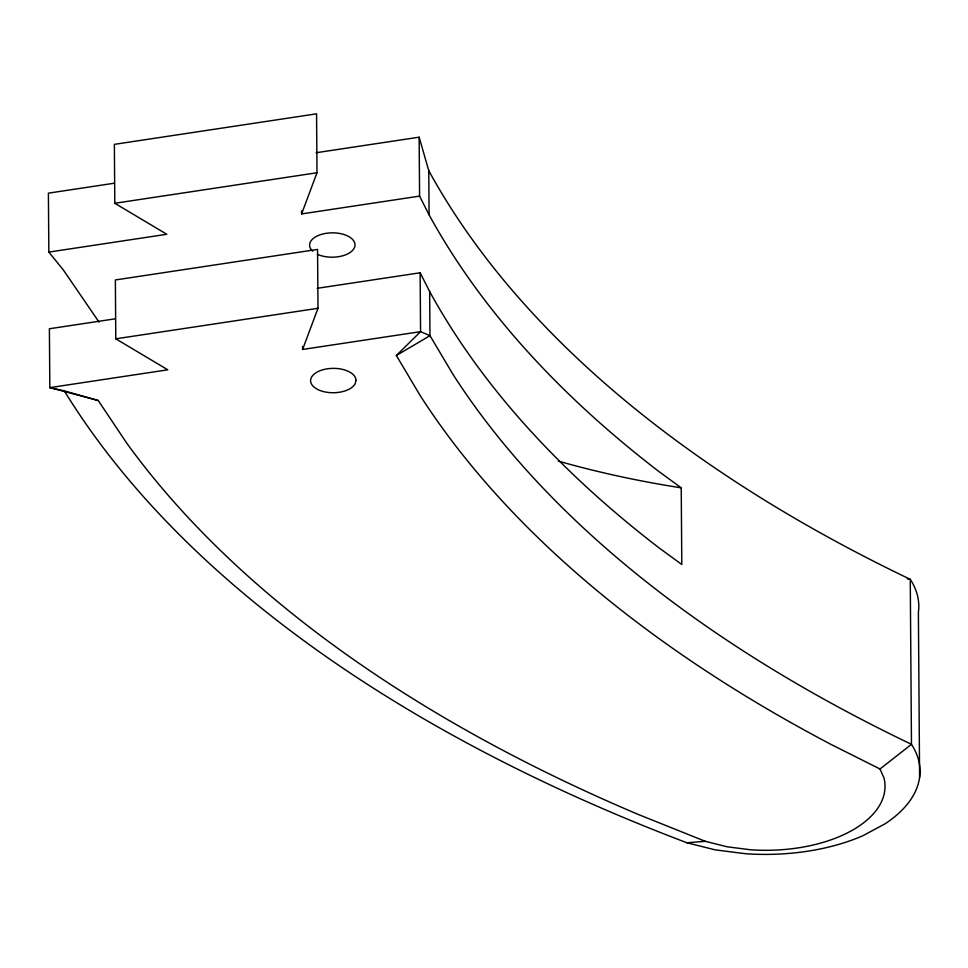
<?xml version="1.0" encoding="UTF-8"?>
<svg xmlns="http://www.w3.org/2000/svg" width="968" height="968" viewBox="0 0 968 968"><rect width="100%" height="100%" fill="white"/><g stroke="black" fill="none" stroke-linecap="round" stroke-linejoin="round"><path stroke-width="1.45" d="M317.093 288.331L420.136 272.782L429.659 291.537A1659.418 890.645 -0.4 0 0 659.293 548.057L681.799 564.501L681.23 487.836L658.736 471.392A1659.418 890.645 -0.4 0 1 429.09 214.872L419.58 196.117L301.605 213.928L316.996 172.752L316.56 113.825L114.369 144.353L114.805 203.28L166.798 234.28L48.836 252.091L48.4 193.164L114.103 183.242M420.136 272.782L420.572 331.649L396.348 355.498L420.209 395.609A1694.339 909.388 -0.4 0 0 831.5 744.67L880.021 769.003L884.002 777.994A118.132 63.404 -0.4 0 1 750.527 849.771L727.101 846.794L705.309 841.325L637.779 814.245A1657.567 889.652 -0.4 0 1 127.026 443.55L98.228 400.51L49.828 387.624L64.324 390.89A1692.512 908.408 -0.4 0 0 686.953 842.777L715.183 849.868L745.554 853.715A153.246 82.244 -0.4 0 0 863.033 835.65L885.236 823.707A153.246 82.244 -0.4 0 0 911.469 744.319A1659.418 890.645 -0.4 0 1 453.133 374.616L429.974 335.678L420.572 331.649L302.597 349.46L317.988 308.296L317.564 249.417L115.361 279.958L115.797 338.824L167.791 369.812L49.828 387.624L49.392 328.757L115.095 318.835M880.021 769.003L911.469 744.319L910.259 579.324A1659.418 890.645 -0.4 0 1 428.764 170.671L419.144 137.19L316.1 152.738M396.348 355.498L429.974 335.678L429.659 291.537M114.805 203.28L316.996 172.752M115.797 338.824L317.988 308.296M686.953 842.777L705.309 841.325M907.379 578.888L910.259 579.324A153.246 82.244 -0.4 0 1 918.39 612.405L919.6 777.401M64.324 390.89L98.228 400.51M48.836 252.091L63.428 270.084L99.051 322.102M428.764 170.671L429.09 214.872M419.144 137.19L419.58 196.117M301.58 210.903L301.605 213.928M302.573 346.447L302.597 349.46M312.676 251.244A22.7 12.185 -0.4 0 1 329.749 232.925A22.7 12.185 -0.4 0 1 353.973 248.534A22.7 12.185 -0.4 0 1 317.383 254.281M681.23 487.836A654.186 351.118 -0.4 0 1 558.427 461.131M355.994 380.388L355.232 383.546A22.7 12.185 -0.4 0 1 317.298 389.281L313.668 386.776A22.7 12.185 -0.4 0 1 327.341 368.82A22.7 12.185 -0.4 0 1 355.994 380.388"/></g></svg>
